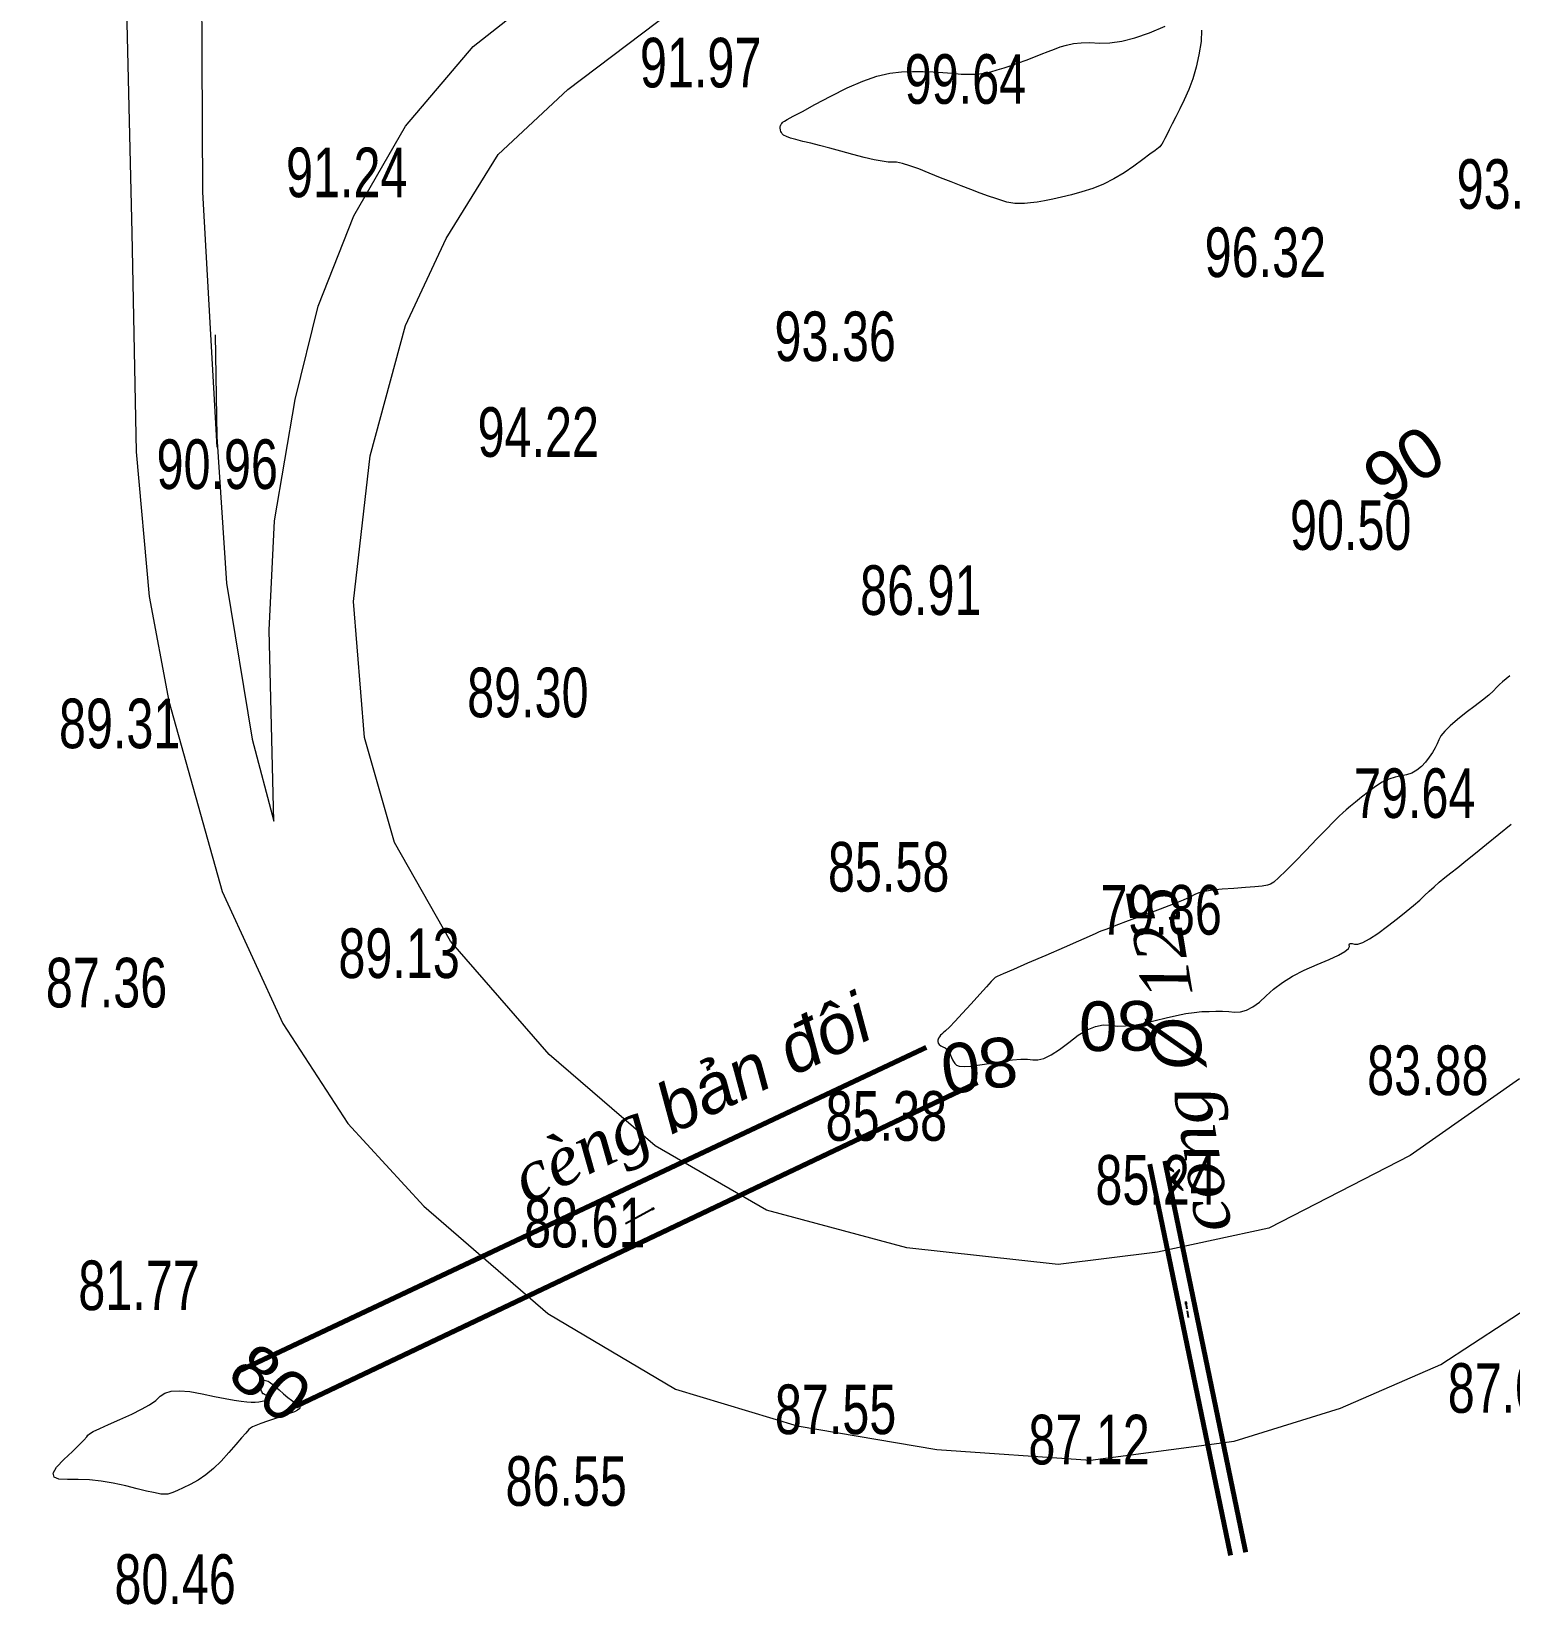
# Model space of a CAD drawing. Header units: metres. Extents: x 431006 to 434411, y 2469261 to 2473208.
# Drawn here: x 433065.5 to 433184.7, y 2471437 to 2471563.9 of the extents above; entities that cross this region are included whole.
import ezdxf
from ezdxf.enums import TextEntityAlignment as Align

# ---------------------------------------------------------------- set-up
doc = ezdxf.new("R2010")
doc.units = ezdxf.units.M
doc.header["$MEASUREMENT"] = 0
doc.linetypes.add('ACAD_ISO02W100', pattern=[15, 12, -3])
for name, color, linetype, lineweight in [('CAO DO', 8, 'Continuous', 18), ('cong-ks', 8, 'ACAD_ISO02W100', 18), ('duong nhua-ks', 8, 'Continuous', 18), ('GHICHUTHUYHE', 8, 'Continuous', 18), ('MH_DongMuc', 8, 'Continuous', 18), ('MH_DongMuc_Con', 8, 'Continuous', 18)]:
    doc.layers.add(name, color=color, linetype=linetype, lineweight=lineweight)
doc.styles.add('ghi chu thuy he', font='')
doc.styles.get("Standard").update_dxf_attribs({"font": 'arial.ttf'})
doc.styles.add('Style-STANDARD', font='STANDARD.shx')
doc.styles.get('ghi chu thuy he').set_extended_font_data('.VnTime', italic=True)
doc.dimstyles.get("Standard").update_dxf_attribs({"dimtxt": 0.18, "dimasz": 0.18, "dimexe": 0.18, "dimexo": 0.0625, "dimgap": 0.09, "dimtad": 0, "dimtih": 1, "dimtoh": 1, "dimdec": 4, "dimzin": 0, "dimdsep": 46, "dimtxsty": 'Standard', "dimcen": 0.09, "dimadec": 0, "dimazin": 0, "dimtfac": 1, "dimtdec": 4, "dimtofl": 0, "dimtmove": 0, "dimatfit": 3, "dimfxl": 1, "dimtolj": 1, "dimtzin": 0, "dimarcsym": 0})

# ---------------------------------------------------------------- blocks, each defined once
blk = doc.blocks.new('TerminatorOpen_0.5')
at = {"color": 0, "linetype": 'ByBlock', "lineweight": -2}
for q in [(-1, 0.25), (-1, 0), (-1, -0.25)]:
    blk.add_line((0, 0), q, dxfattribs=at)

msp = doc.modelspace()

# ---------------------------------------------------------------- linework, layer by layer
at = {"layer": 'cong-ks', "color": 8, "ltscale": 0.05, "const_width": 0.4}
for points, elevation in [([(433137.68, 2471481.97), (433082.4, 2471455.93)], 79.42), ([(433086.84, 2471453.02), (433141.81, 2471479.13)], 79.82)]:
    msp.add_lwpolyline(points, dxfattribs=dict(at, elevation=elevation))
at = {"layer": 'cong-ks', "color": 9, "ltscale": 0.05, "const_width": 0.4}
for points, elevation in [([(433137.68, 2471481.97), (433082.4, 2471455.93)], 79.42), ([(433086.84, 2471453.02), (433141.81, 2471479.13)], 79.82)]:
    msp.add_lwpolyline(points, dxfattribs=dict(at, elevation=elevation))
at = {"layer": 'cong-ks', "color": 8, "ltscale": 0.05, "const_width": 0.4}
for points in [[(433162.21, 2471441), (433155.69, 2471472.55)], [(433163.43, 2471441.25), (433156.91, 2471472.81)]]:
    msp.add_lwpolyline(points, dxfattribs=at)
at = {"layer": 'cong-ks', "color": 9, "ltscale": 0.05, "const_width": 0.4}
for points in [[(433162.21, 2471441), (433155.69, 2471472.55)], [(433163.43, 2471441.25), (433156.91, 2471472.81)]]:
    msp.add_lwpolyline(points, dxfattribs=at)
at = {"layer": 'duong nhua-ks', "color": 8, "lineweight": 0}
for points in [[(432995.13, 2471694.46), (432995.13, 2471694.46), (433015.13, 2471678.12), (433027.54, 2471667.21), (433042.12, 2471653.01), (433051.19, 2471642.9), (433056.9, 2471634.7), (433062.47, 2471625.18), (433067.96, 2471612.04), (433070.41, 2471603.5), (433072.19, 2471593.68), (433072.84, 2471580.4), (433073.62, 2471547.66), (433073.98, 2471530), (433073.98, 2471530)], [(433015.52, 2471686.51), (433028.56, 2471674.1), (433040.22, 2471663.66), (433050.8, 2471652.72), (433056.75, 2471645.48), (433063.72, 2471635.37), (433069.65, 2471624.38), (433074.64, 2471611.29), (433077.59, 2471598.01), (433079.19, 2471578.49), (433079.33, 2471550.94), (433080.47, 2471530.36)], [(433080.35, 2471539.43), (433080.47, 2471531.19), (433081.27, 2471519.39), (433083.33, 2471506.82), (433085.08, 2471500.2), (433084.71, 2471515.6), (433085.12, 2471524.43), (433086.79, 2471534.21), (433088.64, 2471541.74), (433091.53, 2471549.02), (433095.7, 2471556.26), (433101.14, 2471562.67), (433110.56, 2471570.09), (433119.65, 2471575.29), (433129.63, 2471579.03), (433140.45, 2471581.18), (433150.08, 2471581.8), (433161.93, 2471581.7), (433172.24, 2471579.77), (433186.71, 2471576.18)], [(433185.49, 2471479.42), (433176.7, 2471473.25), (433165.3, 2471467.4), (433156.31, 2471465.45), (433148.3, 2471464.47), (433136.11, 2471465.8), (433124.8, 2471468.84), (433115.81, 2471474.02), (433107.26, 2471481.4), (433099.33, 2471490.53), (433094.8, 2471498.49), (433092.39, 2471506.96), (433091.5, 2471517.93), (433092.84, 2471529.66), (433095.69, 2471540.18), (433098.98, 2471547.2), (433103.16, 2471553.98), (433108.77, 2471559.22), (433117.13, 2471565.53)], [(433073.98, 2471530), (433075.01, 2471518.32), (433076.6, 2471509.9), (433080.91, 2471494.55), (433085.79, 2471483.88), (433091.05, 2471475.82), (433097.18, 2471469.15), (433107.16, 2471460.5), (433117.46, 2471454.4), (433127.27, 2471451.45), (433138.52, 2471449.55), (433150.91, 2471448.69), (433162.49, 2471450.21), (433171.07, 2471452.88), (433179.17, 2471456.4), (433189.37, 2471463.06), (433200.54, 2471471.66), (433215.85, 2471490.24), (433235.17, 2471513.57), (433255.41, 2471538.89)]]:
    msp.add_lwpolyline(points, dxfattribs=at)
at = {"layer": 'duong nhua-ks', "color": 9, "lineweight": 0}
for points in [[(432995.13, 2471694.46), (432995.13, 2471694.46), (433015.13, 2471678.12), (433027.54, 2471667.21), (433042.12, 2471653.01), (433051.19, 2471642.9), (433056.9, 2471634.7), (433062.47, 2471625.18), (433067.96, 2471612.04), (433070.41, 2471603.5), (433072.19, 2471593.68), (433072.84, 2471580.4), (433073.62, 2471547.66), (433073.98, 2471530), (433073.98, 2471530)], [(433015.52, 2471686.51), (433028.56, 2471674.1), (433040.22, 2471663.66), (433050.8, 2471652.72), (433056.75, 2471645.48), (433063.72, 2471635.37), (433069.65, 2471624.38), (433074.64, 2471611.29), (433077.59, 2471598.01), (433079.19, 2471578.49), (433079.33, 2471550.94), (433080.47, 2471530.36)], [(433080.35, 2471539.43), (433080.47, 2471531.19), (433081.27, 2471519.39), (433083.33, 2471506.82), (433085.08, 2471500.2), (433084.71, 2471515.6), (433085.12, 2471524.43), (433086.79, 2471534.21), (433088.64, 2471541.74), (433091.53, 2471549.02), (433095.7, 2471556.26), (433101.14, 2471562.67), (433110.56, 2471570.09), (433119.65, 2471575.29), (433129.63, 2471579.03), (433140.45, 2471581.18), (433150.08, 2471581.8), (433161.93, 2471581.7), (433172.24, 2471579.77), (433186.71, 2471576.18)], [(433185.49, 2471479.42), (433176.7, 2471473.25), (433165.3, 2471467.4), (433156.31, 2471465.45), (433148.3, 2471464.47), (433136.11, 2471465.8), (433124.8, 2471468.84), (433115.81, 2471474.02), (433107.26, 2471481.4), (433099.33, 2471490.53), (433094.8, 2471498.49), (433092.39, 2471506.96), (433091.5, 2471517.93), (433092.84, 2471529.66), (433095.69, 2471540.18), (433098.98, 2471547.2), (433103.16, 2471553.98), (433108.77, 2471559.22), (433117.13, 2471565.53)], [(433073.98, 2471530), (433075.01, 2471518.32), (433076.6, 2471509.9), (433080.91, 2471494.55), (433085.79, 2471483.88), (433091.05, 2471475.82), (433097.18, 2471469.15), (433107.16, 2471460.5), (433117.46, 2471454.4), (433127.27, 2471451.45), (433138.52, 2471449.55), (433150.91, 2471448.69), (433162.49, 2471450.21), (433171.07, 2471452.88), (433179.17, 2471456.4), (433189.37, 2471463.06), (433200.54, 2471471.66), (433215.85, 2471490.24), (433235.17, 2471513.57), (433255.41, 2471538.89)]]:
    msp.add_lwpolyline(points, dxfattribs=at)
at = {"layer": 'MH_DongMuc', "color": 9, "lineweight": 0, "elevation": 80}
for points in [[(433184.73, 2471511.92), (433184.42, 2471511.69), (433184.13, 2471511.45), (433183.88, 2471511.22), (433183.66, 2471510.98), (433183.4, 2471510.71), (433183.02, 2471510.38), (433182.53, 2471509.97), (433181.93, 2471509.5), (433181.21, 2471508.96), (433180.5, 2471508.41), (433179.92, 2471507.91), (433179.48, 2471507.47), (433179.17, 2471507.09), (433179, 2471506.76), (433178.87, 2471506.44), (433178.7, 2471506.11), (433178.48, 2471505.75), (433178.23, 2471505.38), (433177.93, 2471504.98), (433177.59, 2471504.61), (433177.23, 2471504.32), (433176.83, 2471504.09), (433176.4, 2471503.94), (433175.95, 2471503.86), (433175.47, 2471503.77), (433174.96, 2471503.6), (433174.44, 2471503.35), (433173.89, 2471503.01), (433173.32, 2471502.58), (433172.77, 2471502.14), (433172.29, 2471501.75), (433171.88, 2471501.41), (433171.54, 2471501.13), (433171.27, 2471500.89), (433170.96, 2471500.61), (433170.51, 2471500.16), (433169.91, 2471499.55), (433169.17, 2471498.78), (433168.28, 2471497.85), (433167.4, 2471496.93), (433166.67, 2471496.2), (433166.11, 2471495.66), (433165.7, 2471495.3), (433165.44, 2471495.13), (433165.19, 2471495.05), (433164.76, 2471494.98), (433164.16, 2471494.91), (433163.4, 2471494.85), (433162.46, 2471494.79), (433161.52, 2471494.72), (433160.74, 2471494.64), (433160.12, 2471494.54), (433159.65, 2471494.42), (433159.33, 2471494.29), (433158.98, 2471494.11), (433158.4, 2471493.85), (433157.58, 2471493.52), (433156.52, 2471493.12), (433155.24, 2471492.63), (433153.96, 2471492.16), (433152.96, 2471491.79), (433152.23, 2471491.51), (433151.76, 2471491.33), (433151.56, 2471491.25), (433151.34, 2471491.14), (433150.8, 2471490.9), (433149.95, 2471490.53), (433148.79, 2471490.03), (433147.31, 2471489.38), (433145.84, 2471488.75), (433144.7, 2471488.25), (433143.88, 2471487.9), (433143.38, 2471487.68), (433143.22, 2471487.61), (433143.14, 2471487.53), (433142.9, 2471487.27), (433142.52, 2471486.84), (433141.98, 2471486.25), (433141.29, 2471485.48), (433140.58, 2471484.71), (433140.01, 2471484.08), (433139.56, 2471483.61), (433139.23, 2471483.3), (433139.04, 2471483.13), (433138.92, 2471483.04), (433138.81, 2471482.94), (433138.73, 2471482.82), (433138.66, 2471482.7), (433138.62, 2471482.56), (433138.6, 2471482.43), (433138.64, 2471482.3), (433138.72, 2471482.19), (433138.84, 2471482.09), (433139.02, 2471482.01), (433139.2, 2471481.92), (433139.35, 2471481.8), (433139.48, 2471481.67), (433139.57, 2471481.51), (433139.64, 2471481.33), (433139.7, 2471481.14), (433139.78, 2471480.97), (433139.87, 2471480.82), (433139.98, 2471480.67), (433140.11, 2471480.54), (433140.33, 2471480.45), (433140.72, 2471480.42), (433141.27, 2471480.46), (433142, 2471480.55), (433142.9, 2471480.7), (433143.82, 2471480.86), (433144.62, 2471480.97), (433145.29, 2471481.02), (433145.84, 2471481.01), (433146.26, 2471480.96), (433146.67, 2471480.95), (433147.16, 2471481.08), (433147.74, 2471481.37), (433148.41, 2471481.8), (433149.16, 2471482.37), (433149.93, 2471482.95), (433150.65, 2471483.38), (433151.32, 2471483.65), (433151.94, 2471483.78), (433152.51, 2471483.75), (433153.09, 2471483.69)], [(433153.09, 2471483.69), (433153.74, 2471483.7), (433154.47, 2471483.77), (433155.27, 2471483.92), (433156.14, 2471484.13), (433157.02, 2471484.36), (433157.84, 2471484.55), (433158.59, 2471484.69), (433159.28, 2471484.79), (433159.9, 2471484.85), (433160.48, 2471484.87), (433161.03, 2471484.89), (433161.56, 2471484.88), (433162.06, 2471484.86), (433162.53, 2471484.82), (433163.01, 2471484.84), (433163.49, 2471484.98), (433164, 2471485.24), (433164.53, 2471485.62), (433165.07, 2471486.12), (433165.68, 2471486.67), (433166.39, 2471487.2), (433167.21, 2471487.71), (433168.15, 2471488.19), (433169.19, 2471488.64), (433170.16, 2471489.06), (433170.91, 2471489.41), (433171.43, 2471489.7), (433171.72, 2471489.94), (433171.79, 2471490.11), (433171.76, 2471490.23), (433171.79, 2471490.31), (433171.87, 2471490.34), (433172, 2471490.34), (433172.2, 2471490.29), (433172.48, 2471490.29), (433172.88, 2471490.43), (433173.42, 2471490.73), (433174.08, 2471491.16), (433174.86, 2471491.74), (433175.66, 2471492.36), (433176.36, 2471492.92), (433176.96, 2471493.41), (433177.46, 2471493.85), (433177.85, 2471494.21), (433178.22, 2471494.56), (433178.61, 2471494.91), (433179.03, 2471495.28), (433179.49, 2471495.66), (433179.97, 2471496.04), (433180.52, 2471496.48), (433181.18, 2471497.02), (433181.96, 2471497.64), (433182.84, 2471498.36), (433183.84, 2471499.17), (433184.82, 2471499.96)], [(433084.81, 2471454.92), (433084.98, 2471454.78), (433085.21, 2471454.58), (433085.5, 2471454.34), (433085.86, 2471454.04), (433086.21, 2471453.74), (433086.5, 2471453.51), (433086.72, 2471453.35), (433086.87, 2471453.25), (433086.96, 2471453.22), (433087.01, 2471453.21), (433087.06, 2471453.2), (433087.1, 2471453.17), (433087.13, 2471453.12), (433087.16, 2471453.07), (433087.18, 2471453.01), (433087.18, 2471452.95), (433087.17, 2471452.89), (433087.14, 2471452.83), (433087.09, 2471452.78), (433086.98, 2471452.7), (433086.73, 2471452.59), (433086.35, 2471452.44), (433085.84, 2471452.26), (433085.2, 2471452.04), (433084.55, 2471451.82), (433084.03, 2471451.63), (433083.63, 2471451.48), (433083.35, 2471451.36), (433083.2, 2471451.27), (433083.06, 2471451.14), (433082.81, 2471450.87), (433082.46, 2471450.47), (433082, 2471449.95), (433081.44, 2471449.29), (433080.83, 2471448.61), (433080.21, 2471448.01), (433079.59, 2471447.49), (433078.97, 2471447.06), (433078.34, 2471446.72), (433077.77, 2471446.45), (433077.3, 2471446.23), (433076.94, 2471446.08), (433076.68, 2471445.98), (433076.52, 2471445.95), (433076.41, 2471445.94), (433076.31, 2471445.94), (433076.19, 2471445.94), (433076.08, 2471445.94), (433075.97, 2471445.95), (433075.76, 2471445.98), (433075.37, 2471446.06), (433074.8, 2471446.19), (433074.06, 2471446.37), (433073.13, 2471446.6), (433072.13, 2471446.83), (433071.16, 2471446.99), (433070.22, 2471447.09), (433069.31, 2471447.13), (433068.43, 2471447.11), (433067.73, 2471447.14), (433067.35, 2471447.31), (433067.29, 2471447.64), (433067.56, 2471448.11), (433068.15, 2471448.74), (433068.83, 2471449.38), (433069.36, 2471449.89), (433069.75, 2471450.28), (433069.99, 2471450.55), (433070.08, 2471450.69), (433070.2, 2471450.8), (433070.52, 2471450.98), (433071.04, 2471451.24), (433071.75, 2471451.56), (433072.67, 2471451.96), (433073.62, 2471452.38), (433074.41, 2471452.78), (433075.06, 2471453.15), (433075.57, 2471453.5), (433075.92, 2471453.83), (433076.28, 2471454.09), (433076.8, 2471454.24), (433077.47, 2471454.28), (433078.3, 2471454.21), (433079.29, 2471454.04), (433080.29, 2471453.82), (433081.15, 2471453.65), (433081.87, 2471453.52), (433082.45, 2471453.43), (433082.89, 2471453.38), (433083.24, 2471453.36), (433083.57, 2471453.36), (433083.87, 2471453.39), (433084.13, 2471453.43), (433084.37, 2471453.49), (433084.56, 2471453.55), (433084.67, 2471453.63), (433084.71, 2471453.7), (433084.68, 2471453.77), (433084.57, 2471453.85), (433084.44, 2471453.92), (433084.33, 2471453.98), (433084.25, 2471454.02), (433084.19, 2471454.04), (433084.17, 2471454.06), (433084.15, 2471454.08), (433084.12, 2471454.15), (433084.08, 2471454.25), (433084.03, 2471454.4), (433083.98, 2471454.59), (433083.94, 2471454.78), (433083.94, 2471454.93), (433083.97, 2471455.04), (433084.05, 2471455.1), (433084.17, 2471455.13), (433084.29, 2471455.12), (433084.41, 2471455.11), (433084.52, 2471455.09), (433084.61, 2471455.05), (433084.7, 2471455), (433084.81, 2471454.92)]]:
    msp.add_lwpolyline(points, dxfattribs=at)
at = {"layer": 'MH_DongMuc_Con', "color": 8, "lineweight": 0, "elevation": 98}
for points in [[(433134.6, 2471553.36), (433134.11, 2471553.42), (433133.47, 2471553.55), (433132.68, 2471553.73), (433131.75, 2471553.98), (433130.78, 2471554.25), (433129.89, 2471554.48), (433129.08, 2471554.69), (433128.36, 2471554.88), (433127.72, 2471555.03), (433127.17, 2471555.17), (433126.73, 2471555.3), (433126.4, 2471555.42), (433126.17, 2471555.53), (433126.06, 2471555.64), (433126.01, 2471555.74), (433125.96, 2471555.83), (433125.93, 2471555.92), (433125.91, 2471555.99), (433125.89, 2471556.05), (433125.89, 2471556.11), (433125.89, 2471556.17), (433125.9, 2471556.23), (433125.92, 2471556.29), (433125.94, 2471556.35), (433125.97, 2471556.41), (433126.02, 2471556.48), (433126.08, 2471556.54), (433126.15, 2471556.6), (433126.24, 2471556.66), (433126.46, 2471556.78), (433126.95, 2471557.05), (433127.69, 2471557.45), (433128.7, 2471557.99), (433129.97, 2471558.67), (433131.31, 2471559.35), (433132.56, 2471559.88), (433133.7, 2471560.28), (433134.75, 2471560.52), (433135.69, 2471560.63), (433136.57, 2471560.66), (433137.42, 2471560.66), (433138.23, 2471560.63), (433139.01, 2471560.59), (433139.77, 2471560.52), (433140.48, 2471560.46), (433141.15, 2471560.44), (433141.77, 2471560.46), (433142.34, 2471560.53), (433142.88, 2471560.64), (433143.4, 2471560.79), (433143.95, 2471560.95), (433144.52, 2471561.14), (433145.12, 2471561.36), (433145.74, 2471561.59), (433146.36, 2471561.83), (433146.94, 2471562.06), (433147.49, 2471562.27), (433148, 2471562.47), (433148.48, 2471562.65), (433148.98, 2471562.8), (433149.54, 2471562.91), (433150.17, 2471562.97), (433150.87, 2471562.99), (433151.63, 2471562.96), (433152.47, 2471562.97), (433153.43, 2471563.11), (433154.49, 2471563.38), (433155.66, 2471563.78), (433156.93, 2471564.31)], [(433159.86, 2471563.99), (433159.85, 2471563.07), (433159.66, 2471562.01), (433159.43, 2471561.01), (433159.16, 2471560.07), (433158.84, 2471559.2), (433158.48, 2471558.39), (433158.11, 2471557.65), (433157.79, 2471557), (433157.51, 2471556.44), (433157.27, 2471555.96), (433157.07, 2471555.57), (433156.91, 2471555.25), (433156.77, 2471554.99), (433156.66, 2471554.8), (433156.57, 2471554.67), (433156.51, 2471554.6), (433156.39, 2471554.51), (433156.12, 2471554.3), (433155.7, 2471553.99), (433155.13, 2471553.57), (433154.42, 2471553.04), (433153.62, 2471552.49), (433152.8, 2471552), (433151.96, 2471551.59), (433151.11, 2471551.24), (433150.23, 2471550.95), (433149.38, 2471550.72), (433148.59, 2471550.52), (433147.87, 2471550.36), (433147.21, 2471550.23), (433146.61, 2471550.13), (433146.08, 2471550.06), (433145.6, 2471550.02), (433145.17, 2471550.01), (433144.81, 2471550.02), (433144.5, 2471550.06), (433144.18, 2471550.14), (433143.77, 2471550.25), (433143.27, 2471550.41), (433142.69, 2471550.62), (433142.01, 2471550.86), (433141.28, 2471551.14), (433140.5, 2471551.44), (433139.68, 2471551.76), (433138.83, 2471552.1), (433137.92, 2471552.47), (433137.07, 2471552.81), (433136.34, 2471553.07), (433135.75, 2471553.24), (433135.28, 2471553.34), (433134.94, 2471553.35), (433134.6, 2471553.36)]]:
    msp.add_lwpolyline(points, dxfattribs=at)

# ---------------------------------------------------------------- texts
at = {"layer": 'CAO DO', "color": 8, "lineweight": 0, "width": 0.7}
for s, p in [('91.97', (433114.59, 2471559.38, 91.97)), ('99.64', (433135.94, 2471558.06, 99.64)), ('91.24', (433086.06, 2471550.53, 91.24)), ('93.54', (433180.44, 2471549.59, 93.54)), ('96.32', (433160.12, 2471544.09, 96.32)), ('93.36', (433125.44, 2471537.31, 93.36)), ('94.22', (433101.5, 2471529.59, 94.22)), ('90.96', (433075.62, 2471527, 90.96)), ('90.50', (433167, 2471522.09, 90.5)), ('86.91', (433132.34, 2471516.84, 86.91)), ('89.30', (433100.66, 2471508.59, 89.3)), ('89.31', (433067.75, 2471506.09, 89.31)), ('79.64', (433172.16, 2471500.47, 79.64)), ('85.58', (433129.75, 2471494.53, 85.58)), ('79.86', (433151.72, 2471491.06, 79.86)), ('89.13', (433090.28, 2471487.56, 89.13)), ('87.36', (433066.69, 2471485.19, 87.36)), ('83.88', (433173.22, 2471478.12, 83.88)), ('85.38', (433129.56, 2471474.44, 85.38)), ('85.24', (433151.31, 2471469.28, 85.24)), ('88.61', (433105.25, 2471465.84, 88.61)), ('81.77', (433069.31, 2471460.78, 81.77)), ('87.00', (433179.72, 2471452.5, 87)), ('87.55', (433125.47, 2471450.78, 87.55)), ('87.12', (433145.91, 2471448.34, 87.12)), ('86.55', (433103.75, 2471445, 86.55)), ('80.46', (433072.22, 2471437.09, 80.46))]:
    msp.add_text(s, height=4, dxfattribs=at).set_placement(p)
at = {"layer": 'CAO DO', "color": 9, "lineweight": 0, "width": 0.7}
for s, p in [('91.97', (433114.59, 2471559.38, 91.97)), ('99.64', (433135.94, 2471558.06, 99.64)), ('91.24', (433086.06, 2471550.53, 91.24)), ('93.54', (433180.44, 2471549.59, 93.54)), ('96.32', (433160.12, 2471544.09, 96.32)), ('93.36', (433125.44, 2471537.31, 93.36)), ('94.22', (433101.5, 2471529.59, 94.22)), ('90.96', (433075.62, 2471527, 90.96)), ('90.50', (433167, 2471522.09, 90.5)), ('86.91', (433132.34, 2471516.84, 86.91)), ('89.30', (433100.66, 2471508.59, 89.3)), ('89.31', (433067.75, 2471506.09, 89.31)), ('79.64', (433172.16, 2471500.47, 79.64)), ('85.58', (433129.75, 2471494.53, 85.58)), ('79.86', (433151.72, 2471491.06, 79.86)), ('89.13', (433090.28, 2471487.56, 89.13)), ('87.36', (433066.69, 2471485.19, 87.36)), ('83.88', (433173.22, 2471478.12, 83.88)), ('85.38', (433129.56, 2471474.44, 85.38)), ('85.24', (433151.31, 2471469.28, 85.24)), ('88.61', (433105.25, 2471465.84, 88.61)), ('81.77', (433069.31, 2471460.78, 81.77)), ('87.00', (433179.72, 2471452.5, 87)), ('87.55', (433125.47, 2471450.78, 87.55)), ('87.12', (433145.91, 2471448.34, 87.12)), ('86.55', (433103.75, 2471445, 86.55)), ('80.46', (433072.22, 2471437.09, 80.46))]:
    msp.add_text(s, height=4, dxfattribs=at).set_placement(p)
at = {"layer": 'GHICHUTHUYHE', "color": 8, "char_height": 4, "attachment_point": 1, "style": 'ghi chu thuy he'}
for s, insert, rotation in [('cèng {\\fArial|b0|i1|c0|p34;%%C }125', (433158.36, 2471466.71, -279.6), 99.4064), ('cèng {\\fArial|b0|i1|c0|p34;bản đôi}', (433103.76, 2471472.91, -279.6), 25.7096)]:
    msp.add_mtext(s, dxfattribs=dict(at, insert=insert, rotation=rotation))
at = {"layer": 'GHICHUTHUYHE', "color": 9, "char_height": 4, "attachment_point": 1, "style": 'ghi chu thuy he'}
for s, insert, rotation in [('cèng {\\fArial|b0|i1|c0|p34;%%C }125', (433158.36, 2471466.71, -279.6), 99.4064), ('cèng {\\fArial|b0|i1|c0|p34;bản đôi}', (433103.76, 2471472.91, -279.6), 25.7096)]:
    msp.add_mtext(s, dxfattribs=dict(at, insert=insert, rotation=rotation))
at = {"layer": 'MH_DongMuc', "color": 8, "lineweight": 0}
for s, rotation, p in [('90', 33.0339, (433176.17, 2471528.99, 90)), ('80', 180.5339, (433153.09, 2471483.69, 80)), ('80', 187.2898, (433141.98, 2471480.54, 80)), ('80', 321.0814, (433084.81, 2471454.92, 80))]:
    msp.add_text(s, height=4, rotation=rotation, dxfattribs=at).set_placement(p, align=Align.MIDDLE)
at = {"layer": 'MH_DongMuc', "color": 9, "lineweight": 0}
for s, rotation, p in [('90', 33.0339, (433176.17, 2471528.99, 90)), ('80', 180.5339, (433153.09, 2471483.69, 80)), ('80', 187.2898, (433141.98, 2471480.54, 80)), ('80', 321.0814, (433084.81, 2471454.92, 80))]:
    msp.add_text(s, height=4, rotation=rotation, dxfattribs=at).set_placement(p, align=Align.MIDDLE)

# ---------------------------------------------------------------- leaders
at = {"layer": 'cong-ks', "color": 8, "lineweight": 0}
msp.add_leader([(433115.74, 2471469.01), (433113.42, 2471467.73)], dimstyle='Standard', override={"dimtxt": 0.2, "dimasz": 0.2, "dimexe": 0.1, "dimexo": 0.1, "dimgap": 0.1, "dimtad": 0, "dimtih": 0, "dimtoh": 0, "dimzin": 1, "dimtxsty": 'Style-STANDARD', "dimadec": 4, "dimazin": 3, "dimatfit": 1, "dimldrblk": 'TerminatorOpen_0.5', "dimtolj": 0, "dimtzin": 11}, dxfattribs=at)
at = {"layer": 'cong-ks', "color": 9, "lineweight": 0}
msp.add_leader([(433115.74, 2471469.01), (433113.42, 2471467.73)], dimstyle='Standard', override={"dimtxt": 0.2, "dimasz": 0.2, "dimexe": 0.1, "dimexo": 0.1, "dimgap": 0.1, "dimtad": 0, "dimtih": 0, "dimtoh": 0, "dimzin": 1, "dimtxsty": 'Style-STANDARD', "dimadec": 4, "dimazin": 3, "dimatfit": 1, "dimldrblk": 'TerminatorOpen_0.5', "dimtolj": 0, "dimtzin": 11}, dxfattribs=at)
at = {"layer": 'cong-ks', "color": 8, "ltscale": 0.05}
msp.add_leader([(433158.58, 2471461.47), (433158.8, 2471460.19)], dimstyle='Standard', override={"dimtxt": 0.2, "dimasz": 0.2, "dimexe": 0.1, "dimexo": 0.1, "dimgap": 0.1, "dimtad": 0, "dimtih": 0, "dimtoh": 0, "dimzin": 1, "dimtxsty": 'Style-STANDARD', "dimadec": 4, "dimazin": 3, "dimatfit": 1, "dimldrblk": 'TerminatorOpen_0.5', "dimtolj": 0, "dimtzin": 11}, dxfattribs=at)
at = {"layer": 'cong-ks', "color": 9, "ltscale": 0.05}
msp.add_leader([(433158.58, 2471461.47), (433158.8, 2471460.19)], dimstyle='Standard', override={"dimtxt": 0.2, "dimasz": 0.2, "dimexe": 0.1, "dimexo": 0.1, "dimgap": 0.1, "dimtad": 0, "dimtih": 0, "dimtoh": 0, "dimzin": 1, "dimtxsty": 'Style-STANDARD', "dimadec": 4, "dimazin": 3, "dimatfit": 1, "dimldrblk": 'TerminatorOpen_0.5', "dimtolj": 0, "dimtzin": 11}, dxfattribs=at)

doc.saveas('drawing.dxf')
